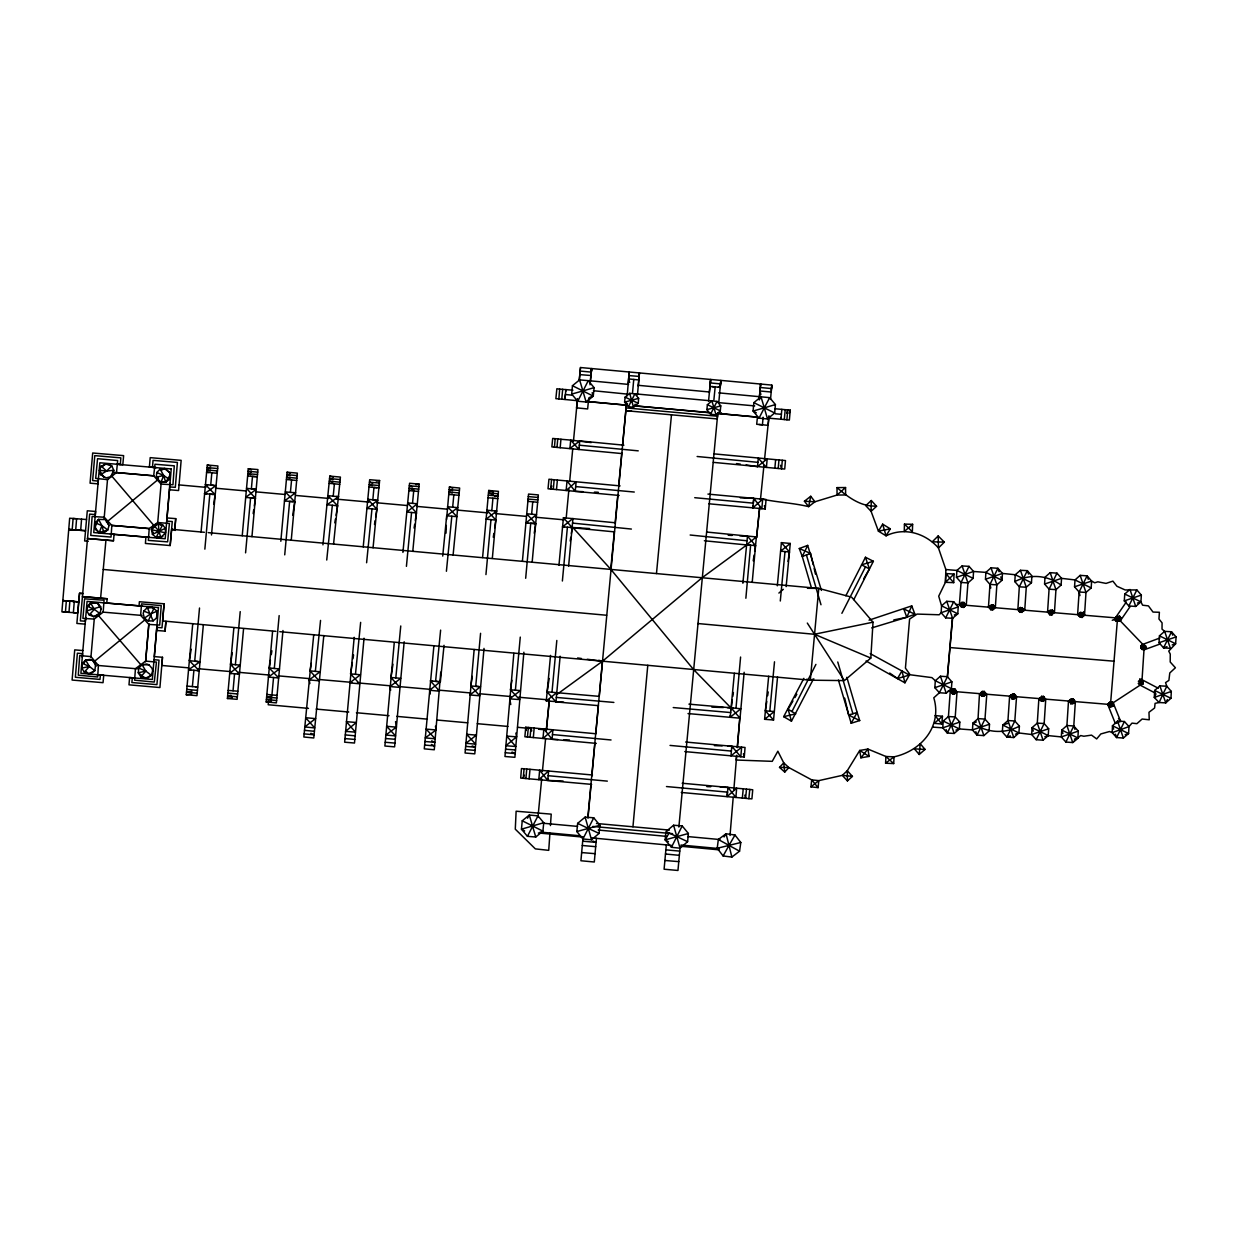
<?xml version="1.0" encoding="UTF-8"?>
<svg xmlns="http://www.w3.org/2000/svg" width="1238" height="1238" viewBox="0 0 1238 1238"><rect width="100%" height="100%" fill="white"/><g stroke="black" fill="none" stroke-linecap="round" stroke-linejoin="round"><path stroke-width="1.5" d="M804.421 501.22L810.735 496.283L814.96 501.761L808.646 506.621L804.421 501.22L814.96 501.761L837.027 495.045L837.027 487.617C846.684 496.051 858.259 504.779 871.165 505.94L871.088 511.34L878.438 531.179L886.068 535.822C904.421 526.846 925.39 533.222 938.45 547.97L945.863 569.542L945.445 582.309L938.714 596.174L941.561 605.815L941.143 612.686L939.209 614.775L917.079 614.079L909.59 619.062L905.427 668.118L910.147 674.772L931.92 677.619L935.324 680.745L951.418 688.653L951.898 681.844L947.395 676.722L940.447 676.227L935.324 680.745L934.829 687.678L939.41 692.738L946.219 693.218L951.418 688.653M871.165 505.94L871.289 500.523L865.749 505.646L871.088 511.34L876.566 506.28L871.289 500.523M904.452 524.107L904.251 531.52L912.638 524.308L912.36 531.736L904.452 524.107L912.638 524.308M989.425 608.183L989.502 606.171L993.108 604.98L994.424 606.45L994.284 608.462L992.752 609.839L990.74 609.7L989.425 608.183L994.424 606.45M1044.857 700.027L1043.603 696.483L1041.591 696.344L1039.935 699.749L1043.325 701.342L1044.857 700.027L1043.603 696.483L1040.075 697.737L1041.313 701.203L1044.857 700.027L1040.075 697.737M1083.637 614.079L1083.56 616.091L1082.043 617.468L1078.638 615.735L1078.778 613.723L1080.294 612.408L1082.306 612.624L1083.637 614.079L1078.638 615.735M1108.459 705.366L1108.536 703.354L1110.068 701.961L1112.08 702.101L1113.457 703.695L1113.318 705.645L1109.712 706.821L1108.459 705.366L1113.457 703.695M1115.887 619.418L1115.964 617.406L1119.57 616.23L1120.885 617.685L1120.746 619.696L1119.214 621.089L1117.202 620.95L1115.887 619.418L1120.885 617.685M1143.154 683.716L1141.9 680.111L1139.548 684.831L1143.154 683.716L1141.9 680.111L1139.889 679.971L1138.356 681.364L1143.154 683.716L1139.548 684.831L1138.217 683.376L1143.216 681.705M1145.723 648.201L1145.784 646.19L1142.457 644.534L1140.925 645.849L1140.786 647.861L1142.117 649.455L1144.129 649.594L1145.723 648.201L1144.392 644.735L1140.925 645.849L1145.723 648.201L1142.117 649.455L1144.392 644.735M951.202 692.321L951.279 690.386L952.873 688.993L954.885 689.133L956.2 690.587L956.061 692.676L954.529 693.992L952.517 693.853L951.202 692.321L956.2 690.587M1048.524 613.243L1048.601 611.293L1052.207 610.055L1053.523 611.572L1051.929 614.915L1049.855 614.837L1048.524 613.243L1053.523 611.572M433.857 646.329L424.278 748.851L434.275 749.764L440.743 672.126M446.02 533.145L446.314 525.438M446.547 519.635L449.394 487.06L459.654 488.035L453.093 555.073M953.709 582.649L954.049 574.045L945.863 573.565L945.445 582.309L953.709 582.649L945.863 573.565M1167.357 699.594L1165.763 702.875L1162.853 694.41L1166.8 686.223L1159.867 685.867L1154.667 690.448L1154.311 697.458L1159.108 702.519L1165.763 702.875L1170.962 698.294L1171.318 691.423L1166.8 686.223L1165.562 682.618L1168.889 680.389L1169.786 672.961L1175.404 667.762L1170.204 662.005L1170.266 654.097L1168.749 651.111L1175.62 643.76L1176.1 636.905L1171.519 631.767L1164.649 631.349L1162.018 629.136L1162.08 622.884L1158.969 619L1159.387 612.268L1152.996 612.067L1148.415 605.893L1142.597 605.196L1140.925 601.869L1141.343 595.076L1136.84 589.938L1125.11 589.938L1116.924 586.255L1112.9 581.133L1106.045 583.408L1097.858 581.814L1094.732 582.789L1091.607 581.055L1087.103 575.856L1080.155 575.361L1075.033 579.941L1074.538 586.812L1079.118 592.012L1079.954 595.586M492.337 558.384L498.434 491.362L488.731 490.465L482.588 557.518M946.76 601.312L953.709 601.73L958.212 606.93L957.794 613.8L941.561 605.815L946.76 601.312L952.595 618.304L947.395 676.722L939.41 692.738L933.792 697.799C942.428 726.427 921.242 750.955 894.053 756.836L893.697 763.567L885.588 763.212L885.928 756.495L867.9 749.067L859.714 750.46L847.287 770.717L842.304 775.359L818.782 780.636L811.71 779.863L788.885 767.591L783.747 762.871L777.851 751.218L772.233 761.339L736.161 760.024L736.486 756.294M412.78 551.39L419.156 484.151L409.577 483.253L402.923 552.427M979.506 693.574L978.051 718.613L983.885 735.604L989.085 731.024L989.502 724.23L984.984 719.092L978.051 718.613L972.913 723.116L972.434 729.925L977.014 735.124L983.885 735.604M242.23 535.76L248.296 468.753L257.937 469.573L251.948 536.658M280.825 541.254L287.077 472.22L297.337 473.117L291.24 540.248M956.479 577.31L973.548 571.476L973.13 578.347L967.93 582.928L961.059 582.448L956.479 577.31L956.897 570.439L962.096 565.936L969.029 566.354L973.548 571.476L985.897 572.389L1001.991 580.297L996.853 584.878L995.321 607.765M955.937 730.126L959.388 728.95L959.806 722.079L955.225 716.941L948.432 716.539L943.232 721.042L942.737 727.836L947.318 733.035L954.189 733.453L959.388 728.95L972.434 729.925L989.502 724.23M990.802 587.988L989.982 584.382L985.479 579.245L985.897 572.389L991.019 567.809L997.89 568.288L1002.471 573.426L1015.237 574.741L1031.471 582.727L1031.888 575.856L1027.308 570.656L1020.437 570.3L1015.237 574.741L1014.82 581.612L1019.323 586.812L1017.868 609.638M1044.578 584.042L1061.57 578.347L1061.09 585.079L1055.952 589.659L1049.081 589.18L1044.578 584.042L1044.996 577.233L1050.195 572.668L1056.989 573.148L1061.57 578.347L1075.033 579.941L1091.189 587.926L1091.607 581.055L1074.538 586.812M1007.964 723.317L1002.811 725.066L1007.949 720.562L1014.82 720.965L1019.4 726.18L1018.905 732.973L1013.783 737.554L1006.912 737.059L1002.331 731.937L1002.811 725.066L1018.905 732.973L1031.672 734.505L1036.191 739.705L1043.046 740.185L1048.246 735.604L1048.663 728.749L1044.16 723.534L1045.754 699.114M1075.373 701.544L1073.779 725.963L1078.298 731.101L1077.88 737.972L1072.742 742.552L1065.872 742.057L1061.291 736.92L1048.246 735.604L1032.09 727.635L1037.289 723.116L1044.16 723.534L1036.191 739.705M1159.031 642.723L1159.449 635.852L1164.649 631.349L1170.405 648.341L1163.55 647.861L1159.031 642.723L1176.1 636.905M807.315 623.07L844.378 680.606L870.809 658.059L873.022 622.188L851.589 597.149M1023.702 609.081L1023.563 611.154L1019.957 612.346L1018.626 610.891L1018.766 608.879L1020.298 607.487L1023.702 609.081L1018.626 610.891M1024.739 610.257L1026.271 587.23L1020.437 570.3M1038.883 698.572L1037.289 723.116L1043.046 740.185M1047.565 612.129L1049.081 589.18L1053.043 581.179L1055.952 589.659L1054.42 612.764M1068.502 701.064L1066.908 725.545L1072.742 742.552L1080.65 735.542L1083.838 736.239L1091.545 735.124L1096.667 738.931L1100.83 733.948L1109.511 731.519L1112.204 732.633L1116.583 737.554L1123.377 738.034L1128.576 733.53L1128.994 726.598L1131.981 723.116L1136.902 723.673L1142.117 719.03L1149.251 719.789L1148.972 712.299L1154.59 707.997L1155.085 703.354L1159.108 702.519L1162.838 694.41L1159.867 685.867M1141.885 682.153L1144.129 647.753M988.45 607.131L989.982 584.382L993.944 576.351L996.853 584.878L989.982 584.382M1009.62 696.066L1007.949 720.562L1013.783 737.554M1077.602 614.698L1079.118 592.012L1087.103 575.856L1088.264 579.307M484.012 648.403L474.788 753.849L465.07 753.014L474.154 649.517M549.92 833.189L548.728 850.351L535.342 848.881L515.287 829.181L516.122 811.215L551.22 814.14L550.43 825.576M960.224 605.753L960.363 603.742L961.957 602.349L963.969 602.488L965.145 606.094L963.628 607.409L961.616 607.208L960.224 605.753L965.284 604.082M980.62 694.75L980.759 692.738L982.291 691.423L984.225 691.485L985.618 693.079L985.479 695.091L981.935 696.282L980.62 694.75L985.618 693.079M1010.719 697.242L1010.858 695.23L1014.324 694.054L1015.717 695.508L1014.061 698.913L1012.05 698.774L1010.719 697.242L1015.717 695.508M1070.793 703.633L1073.16 698.851L1074.398 702.457L1070.793 703.633L1069.617 700.089L1071.149 698.774L1072.804 703.695L1074.398 702.457L1074.538 700.445L1073.16 698.851L1069.617 700.089L1070.793 703.633L1072.804 703.695M111.838 525.423L111.018 537.075L90.761 535.404L92.138 516.478L104.286 517.236L111.838 525.423L149.241 528.549L157.69 522.513L169.42 523.473L167.625 541.857L148.328 540.402L149.241 528.549M950.242 691.284L948.432 716.539L954.189 733.453M957.036 691.624L955.225 716.941L947.318 733.035L946.157 729.615M1016.553 696.7L1014.82 720.965L1006.912 737.059L1010.332 735.898M1135.726 606.45L1128.855 605.955L1124.274 600.894L1124.769 594.023L1129.969 589.443L1135.726 606.45L1140.925 601.869L1124.769 594.023M986.794 694.193L984.984 719.092L977.014 735.124L975.838 731.689M959.388 604.778L961.059 582.448L965.006 574.417L967.93 582.928L966.259 605.336M110.368 534.042L145.898 537.075L145.419 543.451L170.179 545.54L171.633 529.307L204.378 532.294M156.901 626.629L154.301 656.604L162.488 657.285L161.853 665.471L188.718 667.87M192.695 624.215L186.273 694.75L196.966 695.648L203.311 625.236M233.858 627.852L227.421 698.495L237.123 699.331L243.561 628.703M354.192 637.322L344.644 742.196L354.501 743.032L364.034 638.22M523.875 652.225L514.884 757.316L504.965 756.495L513.832 653.355M65.444 612.098L66.341 600.786M86.521 519.527L69.668 518.211L61.9 611.851L68.972 612.346L69.87 601.034L68.461 600.941M272.577 631.488L266.185 701.961L276.384 702.875L282.96 630.529M710.519 380.855L710.364 382.944L720.516 383.904M684.8 751.59L744.286 757.037L745.044 747.473L685.62 742.026M70.102 529.554L72.206 529.725L73.104 518.49L75.209 518.645M75.704 530.003L85.561 530.7L68.694 529.446L75.704 530.003L76.601 518.768M80.671 530.344L81.569 519.14M142.571 606.14L106.778 603.045L107.133 598.743L82.435 596.592L89.647 514.11L95.341 514.606M404.176 641.779L394.597 746.854L384.879 746.019L394.241 642.847M629.09 373.458L628.904 375.594L639.148 376.414M708.538 401.267L710.643 379.462L580.498 367.531L579.26 380.159M782.292 460.288L781.596 468.815L784.722 469.032L785.48 460.567L714.14 453.882M156.592 617.963L157.149 611.232L151.934 607.069L147.291 607.626L143.825 611.092L143.206 613.444L144.382 618.164L148.266 621.012L153.125 620.872L156.592 617.963L157.149 611.232L150.68 613.816L144.382 618.164M323.814 635.543L313.771 737.972L303.852 736.997L313.74 634.599M333.579 543.946L340.419 477.079L329.803 476.104L322.932 544.859M373.056 547.8L379.602 480.545L369.682 479.71L363.214 546.902M598.047 705.614L555.939 701.9L560.133 656.233M591.052 375.3L591.594 368.584L590 384.801M768.674 676.211L764.604 719.309L773.549 720.005L777.541 676.938M1110.641 702.611L1117.403 619.944M82.265 657.254L82.575 653.679L77.375 653.2L75.363 677.263L99.984 679.414L100.402 674.989L96.858 674.679M85.716 617.607L85.422 621.213L80.346 620.872L82.435 596.592L107.133 598.743M139.043 605.815L139.383 601.73L164.081 603.804L162.627 620.95L275.95 631.334M166.666 521.709L169.807 485.977M162.488 657.285L159.919 687.539L128.984 684.831L129.603 677.542L133.395 677.867M522.405 561.232L528.549 494.07L538.329 494.906L532.17 562.052M583.067 837.027L580.916 860.75L594.302 862.004L596.453 838.281M638.22 403.263L638.638 398.342L634.893 393.823L629.678 393.344L625.097 397.166L624.617 402.149L628.44 406.729L633.5 407.225L638.22 403.263L625.097 397.166M730.018 835.48L733.206 797.287M733.84 789.658L736.718 755.273M737.353 747.644L739.906 717.081L737.306 746.963M781.132 417.299L780.977 419.218L789.364 420.053L790.277 410.134L774.864 408.741M781.812 409.376L780.977 419.218L768.767 418.181L764.496 459.932M947.349 677.387L952.424 617.7M98.375 480.035L98.034 483.872L90.065 483.176L92.695 453L123.63 455.63L122.81 464.73L118.972 464.405M132.311 677.681L131.893 682.54L156.932 684.629L159.021 660.133L154.023 659.715M145.589 661.866L148.854 623.72M211.481 534.955L217.903 465.968L207.303 465.008L201.051 532.046M559.684 389.119L556.852 388.763L555.877 398.682L558.864 398.899L559.684 389.119L572.915 390.202M628.208 383.625L629.198 372.05L627.171 395.773M680.049 847.875L677.96 870.469L664.094 869.215L666.307 844.997M85.143 624.138L76.88 623.441L79.526 593.265L83.085 593.559L79.526 593.265L77.715 612.965L68.972 612.346M90.931 657.161L94.258 619.062L103.172 612.129L104.069 600.198L84.586 598.821L82.915 618.381L94.227 619.062M104.085 519.001L107.52 479.416M113.509 540.758L87.496 538.53L113.509 540.758L114.066 534.367M145.635 661.107L156.452 662.082L154.301 682.061L134.602 680.188L135.437 668.675L145.635 661.107L148.823 624.416L140.637 615.317L141.534 603.881L161.234 605.614L159.702 625.097L148.823 624.416M157.628 523.643L161.234 482.17M164.081 603.804L161.992 627.805L156.793 627.387M170.179 545.54L172.268 521.538L166.712 521.121M156.592 630.452L165.056 631.132L165.877 621.708M174.744 529.972L175.734 518.629L166.991 517.933M268.522 701.048L268.197 704.747L308.479 708.384M525.902 778.547L526.738 769.046L521.461 768.566L520.703 778.068L591.64 784.381M553.309 489.289L554.144 479.771L548.945 479.214L548.032 488.793L619.139 495.448M533.33 737.554L534.166 728.052L525.763 727.217L524.866 736.78L596.298 743.388M557.858 739.519L552.055 739.287L552.891 729.786L534.166 728.052M638.963 378.534L639.334 374.294M731.627 748.201L731.797 746.297L727.929 746.143M688.019 713.568L740.045 718.195L744.146 672.28M708.894 503.789L765.223 508.988L766.059 499.471L760.581 498.991M95.28 515.317L95.62 511.48L87.294 510.783L84.648 540.96L88.3 541.285M169.946 483.331L169.621 486.921L175.316 487.339L177.405 462.439L153.048 460.35L152.491 467.283L156.236 467.624M174.759 529.585L175.734 518.629M233.038 690.804L234.555 673.735M491.811 510.644L492.925 498.202M531.628 514.219L532.742 501.808M556.992 447.444L557.75 438.917L552.69 438.438L551.854 446.903L621.167 453.51M547.923 778.532L547.753 780.42L563.089 781.023M599.3 695.71L626.351 405.136L588.406 401.592L588.824 397.847M632.556 392.601L633.748 379.432M637.446 394.86L639.458 372.886L638.235 386.148M720.33 385.993L720.702 381.83M709.328 392.694L710.643 379.462L760.658 384.043L759.281 398.388M735.991 708.275L740.587 657.038M745.864 598.248L750.615 545.2L747.675 544.999M752.24 582.03L756.356 536.936L707.192 532.092M759.374 397.243L760.658 384.043L771.816 385.095L771.197 392.028L760.024 390.991L760.875 394.597M713.351 462.362L774.864 468.196L775.638 459.654M786.145 586.595L790.277 543.451L781.395 542.631L777.325 585.791M941.778 724.029L942.458 716.26L935.046 715.564L941.778 724.029L934.288 723.332L942.458 716.26M165.056 631.132L165.954 621.29M211.837 472.777L210.708 485.126L213.895 485.42M199.519 608.013L194.706 661.216L197.894 661.525M204.858 549.146L209.826 494.132L213.013 494.426M235.39 664.713L240.218 611.634M245.573 552.844L250.587 497.846L253.496 498.125M273.552 677.511L271.942 694.92M480.576 633.314L475.717 686.332L478.657 686.564M485.946 574.587L490.975 519.635M554.423 447.181L555.181 438.716M522.235 820.794L521.461 829.181L527.434 836.331L535.76 837.027L542.909 831.131L543.73 822.728L537.973 815.873L529.307 815.037L522.235 820.794L542.909 831.131M573.473 441.115L577.31 400.694L561.773 399.178L562.671 389.258M560.18 447.723L560.938 439.273L557.75 438.917M564.961 399.441L565.859 389.521L565.689 391.533M565.132 397.522L565.41 394.52L571.538 395.108M571.693 394.102L572.451 385.714L579.601 379.88L588.267 380.654L594.101 387.649L593.265 396.114L586.116 402.01L577.728 401.251L571.693 394.102L582.881 390.929L593.265 396.114L592.151 392.678M563.646 702.163L546.298 700.925L550.539 655.397M718.303 387.2L720.207 387.37L720.826 380.437L718.814 402.288M774.663 412.981L764.31 407.859L760.999 396.81L753.849 402.644L753.091 411.031L759.049 418.181L767.514 418.939L774.663 412.981L775.421 404.578L769.665 397.646L718.767 392.864M760.519 385.436L760.658 384.043M757.532 466.602L758.29 458.137L766.415 467.422L767.173 458.896L757.532 466.602L746.065 464.946M768.767 418.181L768.953 416.2M771.692 386.473L771.506 388.562L760.333 387.509M780.544 465.287L781.596 468.815L778.207 468.475L778.965 460.01M784.304 419.558L785.202 409.716M786.873 419.775L787.77 409.917L786.625 413.136M919.23 754.484L920.205 743.729L925.049 749.408L919.23 754.484L914.371 748.851L925.049 749.408M100.603 598.186L105.942 540.062M192.385 686.595L193.902 670.269M274.31 668.458L279.154 615.611M284.725 554.856L289.63 501.39L292.71 501.653M515.395 690.2L520.269 637.106M525.67 578.285L530.731 523.256L535.683 523.689L534.243 533.238M587.957 818.225L591.145 783.762M591.857 776.118L594.874 743.574M595.757 733.995L598.418 705.273M632.943 826.798L647.784 665.255M678.873 827.077L717.777 413.461L721.475 412.811M687.601 841.67L688.374 833.484L682.2 825.932L673.596 825.235L665.967 831.549L687.601 841.67L680.049 848.2L671.445 847.287L665.131 839.875L665.796 833.205M763.119 417.221L762.422 424.804L758.987 424.495M768.984 416.076L768.148 425.33L756.697 424.278L757.439 416.881M770.516 399.425L771.816 385.095M279.788 631.674L810.317 680.188L818.782 588.406L208.232 532.634M290.404 492.368L291.58 479.988M524.107 768.767L523.194 778.269L524.386 775.189M527.434 736.997L528.332 727.418M530.065 737.198L530.978 727.696L531.752 730.977M556.496 489.552L557.394 480.05L620.068 485.884M529.106 778.826L530.003 769.324L592.476 775.003M558.957 565.24L563.429 517.716L615.131 522.761M566.184 518.088L568.923 489.227M569.65 481.52L572.745 448.806M551.993 692.259L556.821 640.464M562.377 581.009L567.391 527.295M575.221 491.362L576.134 481.783L566.137 490.527L567.035 480.963L575.221 491.362L582.912 491.656M568.629 566.076L572.946 518.49L562.532 526.877L564.482 527.048M587.911 816.894L602.488 661.247L702.039 577.79L747.21 544.627M599.084 833.422L599.857 825.297L593.745 817.807L585.141 817.111L577.651 823.363L576.831 831.549L582.928 838.962L591.455 839.797L599.084 833.422L588.36 828.423L591.455 839.797M656.48 573.534L671.476 414.807M730.9 709.699L734.366 673.302M742.877 583.237L747.473 536.178L739.767 535.806M395.804 677.898L400.756 625.979M406.42 566.354L411.558 512.486M412.517 503.355L413.709 491.022M452.659 507.209L453.835 494.86M579.26 380.437L580.498 367.531M590.325 381.768L591.594 368.584L591.068 374.077M731.937 708.894L693.357 669.294L610.752 569.263L614.373 531.087M615.1 523.457L617.824 494.829M618.737 485.296L621.816 452.845M622.544 445.216L626.351 405.136L586.735 401.545M769.804 711.185L774.508 661.804M780.296 601.003L785 551.575M116.496 472.56L117.672 460.567L97.554 458.694L95.682 478.394L107.551 479.632L116.496 472.56L153.682 475.825L161.033 484.073L172.964 484.77L174.279 465.828L154.998 464.235L153.682 475.825M333.208 496.19L334.399 483.841M442.724 556.094L446.686 515.782L457.781 507.657L447.522 506.76L456.961 516.679L446.686 515.782M440.62 630.111L435.59 681.349L438.67 681.627M446.407 571.275L451.824 516.231M577.45 398.605L576.552 407.844L587.648 408.958L588.545 399.657M537.942 817.39L541.687 778.888M542.43 771.181L545.618 738.452M546.36 730.76L549.347 699.95L546.298 729.925M560.938 439.273L570.718 440.094L578.904 449.456L579.075 447.754M578.904 449.456L579.74 440.929L623.89 445.185M727.232 794.966L727.511 792.134L666.477 786.548M681.287 792.459L742.336 798.046L743.233 788.807L682.184 783.236M742.336 798.046L748.851 798.665L749.764 789.442L743.233 788.807M355.461 674.323L360.645 622.374M366.603 562.748L371.973 508.88M706.883 409.639L707.378 404.718L711.881 400.911L717.019 401.391L720.764 405.894L720.284 410.83L716.044 414.854L710.566 414.219L706.883 409.639L720.764 405.894M713.893 399.797L715.177 386.89L712.067 386.596M727.975 787.43L727.077 796.591L736.656 788.188L735.883 797.411L727.975 787.43L720.315 787.136M746.499 789.163L745.601 798.324L744.812 795.152M818.086 787.631L818.782 780.636L810.936 786.873L811.71 779.863L818.086 787.631L810.936 786.873M434.987 686.022L440.372 681.782L444.04 645.308M551.575 479.431L550.601 489.01L551.777 485.93M591.037 374.232L591.455 369.992M717.777 413.461L757.439 417.129L717.777 413.461L717.22 418.939L625.732 410.691L625.855 409.577M156.313 477.218L156.793 472.498L160.12 469.094L164.778 468.537L169.9 472.777L169.281 479.431L165.675 482.278L161.033 482.34L158.882 481.164L156.313 477.218L163.633 475.423L169.281 479.431M315.35 671.367L320.549 620.424M326.739 560.025L332.341 505.274M688.932 704.143L731.101 707.796L735.527 712.995L730.126 717.297L730.327 715.394M730.126 717.297L732.246 700.151M810.735 496.283L808.646 506.621C793.403 502.999 777.851 502.396 762.67 499.193L752.812 507.874L753.787 498.372L740.339 497.846M752.812 507.874L752.998 506.017M753.586 500.276L753.292 503.154L694.735 497.691M759.652 507.394L756.557 537.772L759.621 508.23M760.442 499.812L763.923 465.627M95.202 522.792L95.62 529.647L99.226 532.634L103.868 532.773L107.752 530.003L109.068 525.485L105.462 519.589L98.529 519.387L95.202 522.792L101.903 525.593L107.752 530.003L99.226 532.634L94.707 527.434L98.529 519.387L101.918 525.593L103.868 532.773M626.227 406.25L626.351 405.136M81.816 668.118L82.358 663.398L85.623 660.071L90.343 659.374L92.556 660.21L95.682 663.738L94.846 670.687L91.039 673.457L88.672 673.735L84.308 672.141L81.816 668.118L89.384 666.462L94.846 670.687L88.672 673.735L85.933 671.491M138.826 668.04L138.269 672.76L140.776 676.784L147.508 678.099L151.315 675.329L152.63 670.826L152.073 668.396L149.024 664.852L146.734 664.017L142.091 664.713L138.826 668.04L145.836 671.104L151.315 675.329L145.14 678.378L138.269 672.76L145.836 671.104L142.091 664.713L149.024 664.852M86.737 610.891L87.294 606.311L90.544 602.906L97.493 603.123L100.603 606.651L101.098 609.019L99.845 613.522L95.96 616.292L93.608 616.648L89.229 614.915L86.737 610.891L100.603 606.651M717.22 848.262L718.334 839.519L726.041 833.762L734.985 835.016L740.804 842.505L739.566 851.171L731.859 857.067L723.116 855.969L717.22 848.262L728.965 845.415M232.249 652.844L230.531 664.295L239.414 674.153L229.695 673.317L240.249 665.131L230.531 664.295L232.481 664.466M253.156 513.569L253.728 509.746M254.301 505.924L255.43 498.295L250.989 493.343L256.204 489.289L246.563 488.376L250.974 493.328L245.728 497.397L255.43 498.295M732.819 696.344L733.391 692.522M753.215 560.814L754.081 555.088M754.654 551.266L755.52 545.54L747.473 536.178M470.827 685.945L480.468 686.703L469.991 694.967L479.71 695.787L470.827 685.945L472.266 676.412M493.281 537.246L493.854 533.423M494.72 527.713L495.865 520.084L486.921 510.226L496.639 511.062L486.085 519.171L495.865 520.084M510.768 704.546L509.746 698.851L519.666 699.609L510.443 689.829L511.882 680.281M765.363 710.844L774.245 711.541L769.448 715.409L765.363 710.844L766.802 701.389M767.653 695.71L768.225 691.934M788.002 561.448L789.442 551.993L781.395 542.631M269.25 667.978L279.448 668.953L268.414 677.062L278.674 677.96L269.25 667.978L270.41 660.334M271.292 654.608L271.88 650.786M292.71 515.209L294.768 501.839L285.344 491.919L295.526 492.817L284.508 500.941L294.768 501.839M555.939 701.9L547.134 691.841L549.177 678.47M570.207 541.068L570.78 537.261M571.368 533.439L572.25 527.713L563.429 517.716M189.399 660.69L200.014 661.726L194.32 665.735L199.256 670.748L188.563 669.773L194.289 665.75L189.399 660.69L191.178 649.238M213.663 504.16L215.133 494.627L205.431 484.631L215.969 485.606L204.518 493.653L215.133 494.627M390.651 690.247L390.078 686.564L399.859 687.399L390.914 677.48L392.972 664.233M414.096 528.069L414.684 524.278M415.272 520.502L416.448 512.934L407.704 502.953L417.345 503.773L406.807 512.037L416.448 512.934M350.54 673.874L360.397 674.772L349.704 682.896L359.624 683.794L350.54 673.874L352.366 662.516M352.969 658.74L353.573 654.964M374.48 524.463L375.083 520.672M375.687 516.896L376.909 509.329L367.887 499.332L377.807 500.245L367.052 508.431L376.909 509.329M309.856 683.593L309.268 679.91L319.125 680.807L310.026 670.888L311.295 663.289M334.786 522.869L335.421 519.078M336.055 515.287L337.634 505.785L327.853 495.664L338.547 496.701L327.033 504.748L337.634 505.785M148.266 621.012L154.085 607.827L147.291 607.626L153.125 620.872M789.132 413.353L790.277 410.134M161.033 482.34L163.633 475.438L160.12 469.094M99.226 532.634L101.918 525.624M101.16 466.107L99.504 470.27L100.541 474.649L106.159 477.899L110.662 476.723L112.395 474.99L113.788 470.27L111.776 465.906L107.474 463.677L101.16 466.107L106.576 471.059L113.788 470.27L110.662 476.723M869.045 620.161L911.741 605.893L906.804 617.267L871.738 627.914M162.627 524.804L156.174 537.416L152.429 534.367L151.454 529.647L153.806 525.345L158.325 523.55L162.627 524.804L165.335 528.332L165.474 532.851L160.816 537.555L156.174 537.416L162.828 536.456M984.225 691.485L981.935 696.282L985.479 695.091L984.225 691.485L980.759 692.738L981.935 696.282M84.091 663.289L85.623 660.071L92.556 660.21L96.162 666.106M89.028 606.094L90.544 602.906L97.493 603.123L101.098 609.019M1014.324 694.054L1012.05 698.774L1010.858 695.23L1014.324 694.054L1015.578 697.52L1012.05 698.774M1155.905 694.147L1154.311 697.458L1162.838 694.394M1112.08 702.101L1109.712 706.821L1113.318 705.645L1112.08 702.101L1108.536 703.354L1113.318 705.645L1108.536 703.354M1124.414 721.522L1117.558 721.104L1112.482 725.762L1112.204 732.633L1128.994 726.598L1124.414 721.522L1116.583 737.554L1115.407 734.18M1041.313 701.203L1043.603 696.483M821.428 590.418L807.687 545.401L802.27 556.496L811.447 587.849M1056.989 573.148L1053.058 581.148L1050.195 572.668M1065.872 742.057L1073.779 725.963L1066.908 725.545L1061.786 730.064L1061.291 736.92L1069.802 734.026L1061.786 730.064L1062.947 733.484M628.44 406.729L634.893 393.823L711.881 400.911L716.044 414.854M717.019 401.391L710.566 414.219M952.517 693.853L954.885 689.133L956.061 692.676L952.517 693.853L951.279 690.386L954.885 689.133M969.029 566.354L965.021 574.386L956.897 570.439L945.863 569.542M958.212 606.93L941.143 612.686L945.662 617.886L953.709 601.73M1136.84 589.938L1128.855 605.955M577.728 401.251L588.267 380.654M527.434 836.331L537.973 815.873M671.445 847.287L682.2 825.932M961.616 607.208L963.969 602.488L960.363 603.742L961.616 607.208L965.145 606.094L960.363 603.742M759.049 418.181L764.279 407.875L767.514 418.939M993.108 604.98L990.74 609.7L994.284 608.462L993.108 604.98L989.502 606.171L994.284 608.462M1119.57 616.23L1117.202 620.95L1115.964 617.406L1119.57 616.23L1120.746 619.696L1115.964 617.406L1120.746 619.696M813.087 679.724L791.453 721.181L783.685 716.678L803.864 678.362M845.833 595.788L865.47 557.255L873.378 561.278L853.818 599.61M841.886 613.321L865.501 566.865M791.933 711.571L815.919 664.388M588.344 828.392L593.745 817.807M582.928 838.962L588.329 828.439L577.651 823.363M769.665 397.646L764.295 407.828L753.091 411.031L756.294 412.796M527.558 818.179L529.307 815.037L535.76 837.027M838.42 680.033L851.171 723.255L857.145 712.438L846.854 677.31M759.234 399.967L760.999 396.81M723.116 855.969L728.981 845.43L739.566 851.171M866.043 660.984L904.932 682.819L909.373 675.05L870.19 653.602M734.985 835.016L729.012 845.384L718.334 839.519M1115.624 621.383L1117.558 618.025L1083.235 615.147M635.202 404.253L633.5 407.225L629.678 393.344M666.075 838.25L668.891 833.36M791.453 721.181L788.126 709.312L792.954 700.956M794.889 697.613L796.839 694.27M863.613 578.951L869.416 568.923L865.47 557.255M889.689 673.054L897.519 678.517L901.96 670.888L904.932 682.819M882.663 524.169L878.438 531.179L890.308 528.827L886.068 535.822L882.663 524.169L890.308 528.827M724.075 836.981L726.041 833.762L728.981 845.384L740.804 842.505M158.046 477.698L158.882 481.164L165.675 482.278L170.395 474.99M1120.05 621.213L1130.077 606.651M1115.268 618.025L1126.363 601.931M860.89 757.811L867.9 749.067L869.138 756.418L860.89 757.811L859.714 750.46L869.138 756.418M102.785 466.401L104.982 463.817L111.776 465.906L106.592 471.059L100.541 474.649M84.308 672.141L89.384 666.462L85.623 660.071M140.776 676.784L145.852 671.12M89.229 614.915L94.32 609.328L90.544 602.906M784.722 772.094L788.885 767.591L779.522 767.374L783.747 762.871L784.722 772.094L779.522 767.374M938.172 535.961L932.276 541.795L944.346 542.136L938.45 547.97L938.172 535.961L944.346 542.136M945.445 582.309L954.049 574.045M847.426 780.899L852.425 776.396L847.287 770.717L847.426 780.899L842.304 775.359L847.349 775.839M153.342 532.758L151.454 529.647L158.325 523.55L161.126 525.469M845.554 487.54L837.027 495.045L845.631 494.968L845.554 487.54L837.027 487.617M1031.471 582.727L1026.271 587.23L1019.323 586.812L1027.308 570.656L1028.499 574.092M1091.189 587.926L1085.989 592.429L1079.118 592.012M870.809 658.059L814.434 634.258L873.022 622.188M778.888 593.064L783.314 589.303M516.54 736.858L505.862 745.74L515.782 746.499L506.698 736.099L516.54 736.858L515.859 733.051M106.499 522.25L157.365 480.127M145.078 619.727L94.707 661.138M704.376 540.758L746.499 544.921L756.356 536.936M556.713 692.676L546.298 700.925M764.604 719.309L769.432 715.425L773.549 720.005M790.277 543.451L780.636 551.158L789.442 551.993M525.98 522.854L536.518 514.668L526.738 513.77L535.683 523.689L525.98 522.854L527.759 523.009M579.74 440.929L569.882 448.558L570.718 440.094L591.207 442.585M390.078 686.564L400.694 678.316L390.914 677.48M430.174 694.023L429.555 690.247L434.971 686.038M509.746 698.851L520.362 690.587L510.443 689.829M309.268 679.91L319.946 671.785L310.026 670.888M885.588 763.212L894.053 756.836L885.928 756.495L893.697 763.567M396.392 727.139L391.115 731.085L386.612 726.319L396.392 727.139L395.541 721.615M1146.527 647.83L1143.572 650.012L1160.207 643.961M436.07 729.987L425.253 737.894L435.234 738.807L426.089 729.089L436.07 729.987L435.451 726.211M557.162 694.255L602.488 661.247L598.759 660.256M1112.034 703.509L1141.761 684.072M1114.417 620.068L1117.558 618.025L1112.25 620.284M152.429 534.367L165.335 528.332M161.59 470.115L164.778 468.537L169.9 472.777M1112.9 702.178L1120.669 721.383L1115.33 723.472L1107.639 704.252L1109.805 707.115M893.821 619.913L906.804 617.267L914.928 614.218L911.741 605.893M813.258 564.729L810.596 553.448L802.27 556.496L799.284 548.527L807.687 545.401M1141.622 644.812L1159.867 638.003M806.681 679.213L810.317 680.188L813.877 678.888M1039.935 699.749L1044.918 698.015M1162.869 694.379L1171.318 691.423M985.479 579.245L1002.471 573.426L1001.991 580.297L1000.815 576.862M934.829 687.678L951.898 681.844M1145.784 646.19L1140.786 647.861M1078.298 731.101L1069.833 734.01L1077.88 737.972L1074.445 739.132M1124.274 600.894L1141.343 595.076M959.806 722.079L942.737 727.836L933.096 727.139M1015.485 734.149L1018.905 732.973M1137.474 603.03L1140.925 601.869M1166.985 646.685L1163.55 647.861L1171.519 631.767L1172.696 635.187M1172.169 644.936L1175.62 643.76L1159.449 635.852M1048.663 728.749L1031.672 734.505L1032.09 727.635L1033.266 731.085M1044.81 736.78L1048.246 735.604M1014.82 581.612C1029.877 573.751 1047.193 574.927 1061.09 585.079M954.328 614.961L957.794 613.8L952.595 618.304L945.662 617.886M1069.477 702.101L1074.538 700.445M1019.4 726.18C1004.25 734.119 986.903 733.004 972.913 723.116L976.364 721.971M1125.156 734.676L1128.576 733.53L1112.482 725.762L1113.658 729.136M589.814 397.259L593.265 396.114M851.171 723.255L859.714 720.562L857.145 712.438L848.68 715.069L844.687 698.155M850.367 714.543L848.68 715.069L859.714 720.562M867.467 563.073L873.378 561.278M867.451 563.073L861.586 564.822L869.416 568.923M903.461 676.815L909.373 675.05M543.73 822.728L521.461 829.181L524.649 830.93M775.421 404.578L764.31 407.844L753.849 402.644M582.928 390.914L594.101 387.649M897.519 678.517L903.43 676.83M638.638 398.342L624.617 402.149L627.573 403.836M688.374 833.484L665.131 839.875L668.443 841.716M576.831 831.549L588.313 828.423M588.36 828.408L599.857 825.297M783.685 716.678L795.755 713.831L788.126 709.312M230.949 695.276L227.622 695.926L237.34 696.824M494.643 496.593L497.955 496.005L488.314 495.185M227.421 698.495L232.373 697.659M376.228 481.102L379.602 480.545M191.998 691.284L186.551 692.181L197.167 693.218M271.849 696.236L266.603 697.102L276.879 698.015M415.86 484.677L419.156 484.151M271.633 698.774L266.402 699.532L276.6 700.507M186.273 694.75L191.72 693.992M266.185 701.961L271.401 701.234M807.455 588.298L818.782 588.406L849.763 596.67M810.317 680.188L842.49 680.575M625.732 410.691L631.488 410.861M711.85 707.146L723.394 707.532M727.248 707.656L733.051 707.981M706.883 786.61L710.72 786.749M594.426 492.12L598.264 492.26M563.661 739.736L569.449 739.968M714.403 745.616L722.125 745.91M589.582 528.549L562.532 526.877M728.223 535.249L732.06 535.435M871.181 505.94L876.566 506.28M63.308 611.959L67.564 612.237M748.851 798.665L751.915 798.866L752.735 789.782L749.764 789.442M746.499 544.921L755.52 545.54L753.555 545.401M76.029 612.841L73.382 612.655L74.28 601.451L71.634 601.204M505.584 749.207L515.503 749.965M505.305 752.75L515.225 753.509L512.006 752.07M385.575 738.529L395.278 739.287M72.206 529.725L74.295 529.895M579.802 374.619L590.913 375.516M774.864 468.196L778.207 468.475M379.401 483.037L369.481 482.201L372.7 483.315M169.498 489.768L178.582 490.527L181.15 460.35L150.2 457.642L149.38 467.082L154.843 467.546M949.886 647.551L1114.014 661.2M78.69 601.869L62.798 600.554L78.69 601.869L76.926 601.699M948.122 691.021L951.945 691.346M955.767 691.655L980.589 693.729M984.411 694.038L1011.152 696.267M1014.974 696.592L1039.812 698.65M1043.619 698.975L1070.359 701.188M1074.182 701.513L1108.567 704.376M424.913 741.5L434.894 742.336L431.675 740.85M581.612 852.564L595.06 853.678M554.144 479.771L557.394 480.05M498.233 493.792L488.515 492.956L493.235 494.488M257.519 474.51L247.801 473.674L250.974 474.711M116.589 464.204L120.303 464.513L120.86 457.859L94.784 455.63L92.633 480.545L98.251 481.102M528.053 499.069L537.834 499.889M955.473 604.392L961.199 604.871M965.006 605.181L989.796 607.27M993.603 607.595L1020.298 609.839M1024.12 610.164L1048.911 612.253M1052.718 612.578L1079.412 614.822M103.203 602.736L106.778 603.045M102.445 612.083L141.983 615.441M82.853 650.569L74.729 649.873L72.098 680.049L103.033 682.68L103.729 675.252L99.922 674.927M229.695 673.317L231.645 673.487M344.922 738.591L354.78 739.426M385.235 742.274L394.937 743.094M526.738 769.046L530.003 769.324M664.914 860.472L678.795 861.648M247.662 475.965L257.318 476.8M255.384 476.63L252.49 476.382L251.376 488.824L254.27 489.103M408.88 490.604L418.521 491.424M113.911 472.374L154.069 475.856M494.751 510.907L496.639 511.062M570.3 527.543L614.373 531.876M111.234 525.33L149.488 528.641M145.898 537.075L149.411 537.385M547.134 691.841L598.867 696.329M556.311 697.427L613.878 702.426M673.24 707.563L730.621 712.546M237.479 673.983L239.414 674.153M97.817 665.44L137.387 668.845M228.179 690.386L237.82 691.206M465.411 749.547L475.067 750.383M459.375 490.465L449.193 489.552L452.52 490.697M448.698 494.411L458.973 495.308M293.483 492.631L295.526 492.817M198.312 668.721L230.918 671.615M238.594 672.311L269.28 675.035M278.457 675.871L309.562 678.625M318.8 679.461L351.778 682.37M357.519 682.881L390.14 685.79M399.487 686.626L430.422 689.365M438.097 690.061L470.703 692.955M480.189 693.806L510.985 696.545M518.614 697.226L547.428 699.779M266.82 694.472L277.08 695.369M582.727 841.19L596.112 842.366L592.847 841.035M582.309 845.492L595.695 846.668M718.69 402.644L754.7 405.909M775.298 413.771L781.395 414.328M633.779 405.755L708.786 412.517M376.925 487.71L373.953 487.447L372.839 499.796L375.826 500.059M179.061 484.909L205.941 487.339M215.536 488.205L246.238 490.975M255.833 491.842L284.632 494.442M296.145 495.494L328.782 498.434M336.457 499.131L369.079 502.086M376.754 502.767L407.472 505.553M103.249 569.449L606.62 615.255M429.555 690.247L439.536 691.206L430.453 680.885L432.511 681.07M318.522 671.661L319.946 671.785M188.563 669.773L190.698 669.975M316.154 709.08L348.76 712.036M356.42 712.732L389.026 715.688M396.702 716.369L427.389 719.154M436.983 720.021L467.67 722.806M477.249 723.673L507.936 726.443M517.53 727.31L530.963 728.532M538.623 729.228L544.38 729.739M424.634 745.044L434.615 745.941L431.381 744.471M596.484 823.487L669.402 830.094M592.832 826.442L672.59 833.669M665.889 849.856L679.77 851.11M633.964 405.832L710.163 412.765M722.822 413.987L726.644 414.328M626.041 407.906L717.498 416.231M528.27 496.562L538.05 497.459M217.625 468.537L207.025 467.562L210.491 468.707M379.122 485.528L369.203 484.631L372.437 485.714M369.001 486.998L378.921 487.896M527.852 501.344L537.632 502.257M217.145 473.256L206.529 472.282L208.649 472.483M488.035 497.738L497.815 498.651M205.431 484.631L207.52 484.832M417.067 506.419L447.614 509.205M457.162 510.071L487.71 512.857M495.355 513.569L525.902 516.354M535.45 517.221L564.095 519.836M204.518 493.653L206.638 493.838M697.706 623.519L814.558 634.289M430.453 680.885L440.372 681.782M197.121 670.547L199.256 670.748M186.768 689.411L197.446 690.386M595.215 733.685L552.891 729.786L542.971 738.452L543.869 728.888L552.055 739.287M552.473 734.567L611.046 739.968M670.037 745.415L731.379 751.079M345.278 734.923L355.12 735.821M304.13 733.871L314.05 734.784L310.862 733.298M548.171 775.7L607.332 781.132M542.94 823.224L577.558 826.396M680.977 845.043L719.077 848.572M538.36 832.973L582.355 837.027M580.158 371.075L591.238 372.112M590.186 380.824L628.579 384.414M638.174 385.312L709.173 391.966M707.935 494.086L762.67 499.193L761.834 508.71L753.787 498.372M575.685 486.58L634.274 492.043M419.017 486.642L409.298 485.745L412.44 486.874M257.721 472.142L248.018 471.245L251.19 472.328M418.738 489.149L409.097 488.236L413.801 489.83M227.9 693.079L237.603 693.992M465.689 746.359L475.33 747.257L472.189 745.941M687.647 836.563L719.974 839.55M598.202 830.033L666.57 836.377M540.17 832.075L580.576 835.82M591.857 837.909L671.321 845.368M680.823 846.266L719.154 849.856M558.864 398.899L561.773 399.178M297.135 475.609L286.86 474.649L290.187 475.825M459.174 492.956L448.914 491.981L452.257 493.095M296.857 478.178L286.582 477.218L289.955 478.301M286.442 479.493L296.718 480.468M665.471 854.019L679.353 855.334M710.086 386.411L720.207 387.37M579.322 445.2L638.235 450.849M697.133 456.497L757.919 462.331M340.202 479.57L329.525 478.533L332.991 479.756M336.411 496.5L338.547 496.701M339.924 482.201L329.323 481.164L332.79 482.232M217.424 470.966L206.808 469.929L210.259 471.044M329.107 483.315L339.723 484.352M187.108 686.084L197.724 687.121L195.589 686.904M304.486 730.343L314.406 731.302M593.42 390.728L627.248 394.102M731.101 707.796L740.881 708.77L735.542 713.011L740.045 718.195M638.839 379.958L628.641 378.921L629.678 382.527M572.59 523.101L631.395 529.059M690.154 535.017L746.963 540.774M847.365 775.839L852.425 776.396M106.561 471.074L99.504 470.27L103.93 477.481M577.604 657.982L581.427 658.492M587.168 659.235L602.488 661.247M736.502 463.569L740.324 464.111M151.454 529.647L165.474 532.851M171.633 529.307L175.332 530.437M329.803 476.104L333.27 477.264M287.077 472.22L290.419 473.349M449.394 487.06L452.721 488.19M207.303 465.008L210.739 466.184M488.731 490.465L493.482 492.12M248.296 468.753L251.438 469.883M143.825 611.092L150.649 613.816M156.793 472.498L163.633 475.423L165.675 482.278M87.294 606.311L94.32 609.313L99.845 613.522L93.608 616.648L90.854 614.342M799.284 548.527L810.596 553.448M82.358 663.398L89.384 666.446M914.928 614.218L903.755 608.941L906.804 617.267M720.284 410.83L707.378 404.718M1154.667 690.448L1170.962 698.294M973.13 578.347L965.036 574.417L962.096 565.936M1069.617 700.089L1074.398 702.457M943.232 721.042L959.388 728.95M980.759 692.738L985.479 695.091M572.451 385.714L582.881 390.914L586.116 402.01M1141.003 679.213L1158.273 688.235M1139.935 685.032L1155.642 693.295M1118.889 619.418L1144.252 645.849M572.389 527.048L610.752 569.263M153.806 525.345L158.913 531.025L160.816 537.555M141.194 665.146L97.415 614.342M111.838 476.166L154.704 526.444M1118.502 718.535L1120.669 721.383M105.462 519.589L109.068 525.485M1139.796 678.718L1141.111 682.277M1051.929 614.915L1050.195 609.978M1043.325 701.342L1041.591 696.344M1117.558 721.104L1123.377 738.034M1082.043 617.468L1080.294 612.408M983.947 696.344L982.291 691.423M940.447 676.227L946.219 693.218M1080.155 575.361L1085.989 592.429L1084.534 615.178L1083.699 611.618M1073.779 725.963L1074.955 729.399M999.066 571.724L997.89 568.288L993.959 576.32L991.019 567.809M1110.068 701.961L1111.724 706.96M1020.298 607.487L1021.969 612.485M963.628 607.409L961.957 602.349M954.529 693.992L952.873 688.993M1141.56 684.97L1139.889 679.971M1119.214 621.089L1117.558 616.091M1014.061 698.913L1012.39 693.914M991.096 604.856L992.752 609.839M1142.457 644.534L1144.129 649.594M579.601 379.88L582.897 390.899M806.433 554.98L820.995 604.763M837.755 661.99L852.905 713.753M585.141 817.111L588.329 828.392M680.049 848.2L673.596 825.235M743.404 753.756L744.286 757.037M764.372 505.723L765.223 508.988M728.996 845.43L731.859 857.067M814.14 568.49L815.471 574.123M525.763 727.217L526.32 730.482M158.325 523.55L158.928 531.025M98.39 665.471L97.694 676.985L78.273 675.19L79.727 655.552L90.962 656.604L98.39 665.471M158.464 607.549L152.351 679.492L80.903 673.317L87.078 601.374L158.464 607.549M171.231 468.954L165.196 538.747L93.748 532.572L99.845 462.78L171.231 468.954M539.644 770.16L538.809 779.661L548.589 770.98L547.753 780.42L539.644 770.16M731.797 746.297L730.962 755.861L741.639 747.195L740.804 756.758L731.797 746.297M1022.309 607.626L1019.957 612.346L1018.766 608.879L1023.563 611.154L1022.309 607.626M1051.031 612.439L1049.855 614.837L1048.601 611.293L1053.383 613.584L1052.207 610.055L1051.031 612.439M1082.306 612.624L1079.954 617.267L1078.778 613.723L1082.306 612.624M350.896 726.923L345.541 731.379L355.399 732.138L346.377 721.661L356.296 722.497L350.911 726.907M476.382 735.124L465.906 743.311L475.609 744.146L466.664 734.289L476.382 735.124M315.504 718.613L304.765 726.938L314.684 727.913L305.662 717.715L315.504 718.613M391.1 731.101L385.854 735.047L395.556 735.883L391.115 731.116M953.693 691.485L951.279 690.386L956.061 692.676L953.693 691.485M1015.578 697.52L1010.858 695.23L1015.578 697.52M1083.56 616.091L1078.778 613.723L1083.56 616.091"/></g></svg>
